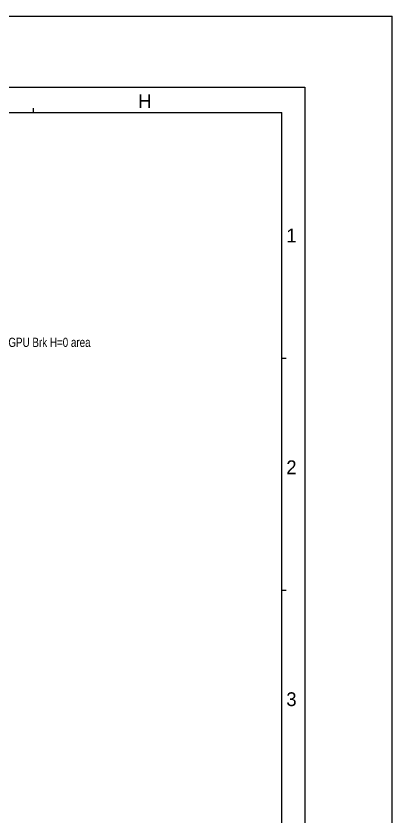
# Model space of a CAD drawing. Header units: millimetres. Extents: x 0 to 420, y 0 to 297.
# Drawn here: x 338.2 to 420, y 123.1 to 297 of the extents above; entities that cross this region are included whole.
import ezdxf

# ---------------------------------------------------------------- set-up
doc = ezdxf.new("R2010")
doc.units = ezdxf.units.MM
doc.header["$LTSCALE"] = 23.1
doc.layers.get('0').update_dxf_attribs({"linetype": 'CONTINUOUS'})
doc.layers.add('DETAIL', color=7, linetype='CONTINUOUS')
doc.styles.get("Standard").update_dxf_attribs({"font": 'txt', "width": 0.8})
doc.styles.add('TEXTSTYLE_2', font='txt')

msp = doc.modelspace()

# ---------------------------------------------------------------- linework, layer by layer
at = {"color": 7, "linetype": 'CONTINUOUS'}
for p in [(0, 297), (420, 0)]:
    msp.add_line(p, (420, 297), dxfattribs=at)
at = {"color": 4, "linetype": 'CONTINUOUS'}
for p, q in [((19, 281.5), (401, 281.5)), ((401, 281.5), (401, 15.5)), ((342, 276), (342, 277)), ((23.5, 276), (396, 276)), ((396, 21), (396, 276)), ((396, 222.6), (397, 222.6)), ((396, 172.2), (397, 172.2))]:
    msp.add_line(p, q, dxfattribs=at)

# ---------------------------------------------------------------- texts
at = {"color": 2, "linetype": 'CONTINUOUS', "char_height": 3, "width": 3, "attachment_point": 1, "line_spacing_factor": 0.9, "style": 'TEXTSTYLE_2'}
for s, insert in [('H', (364.75, 280)), ('1', (397, 250.8)), ('2', (397, 200.4)), ('3', (397, 150))]:
    msp.add_mtext(s, dxfattribs=dict(at, insert=insert))
at = {"layer": 'DETAIL', "color": 2, "linetype": 'CONTINUOUS', "insert": (320.81, 227.07), "char_height": 2, "width": 54.4, "attachment_point": 1, "line_spacing_factor": 0.9}
msp.add_mtext('No test point for GPU Brk H=0 area', dxfattribs=at)

doc.saveas('drawing.dxf')
